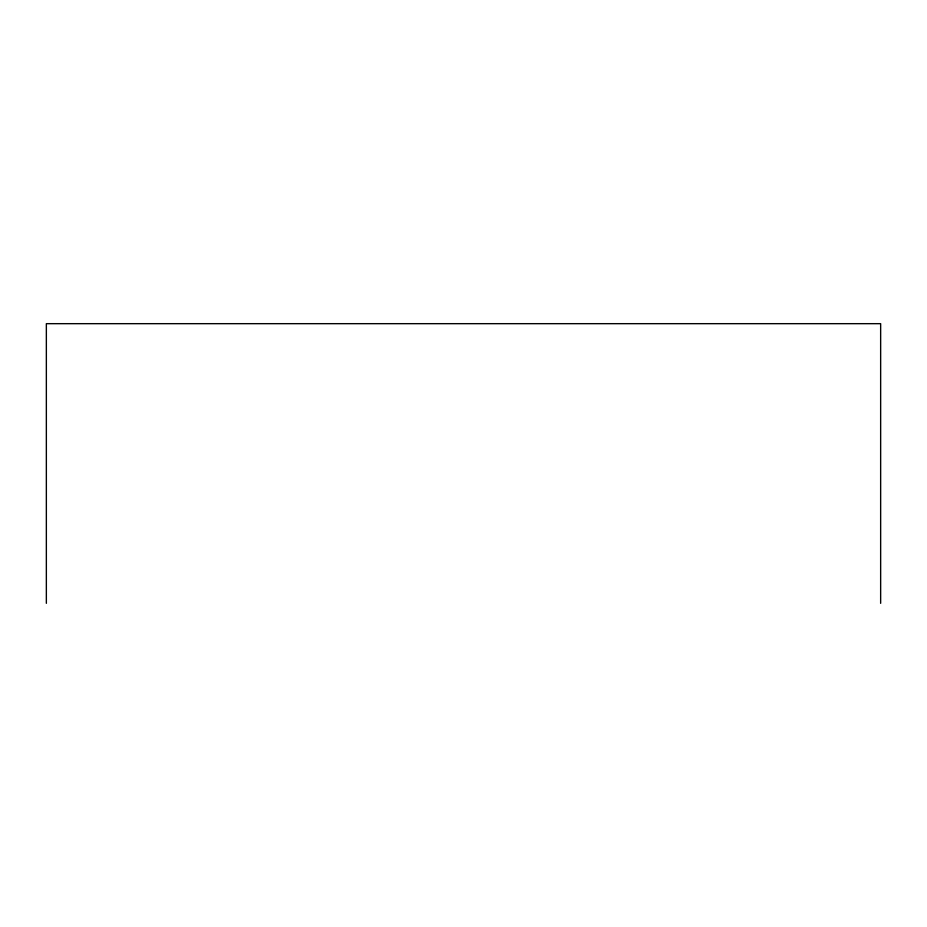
<?xml version="1.0" encoding="UTF-8"?>
<svg xmlns="http://www.w3.org/2000/svg" width="927" height="927" viewBox="0 0 927 927"><rect width="100%" height="100%" fill="white"/><g stroke="black" fill="none" stroke-linecap="round" stroke-linejoin="round"><path stroke-width="1.39" d="M880.65 603.326L880.65 323.674L46.35 323.674L46.35 603.326"/></g></svg>
